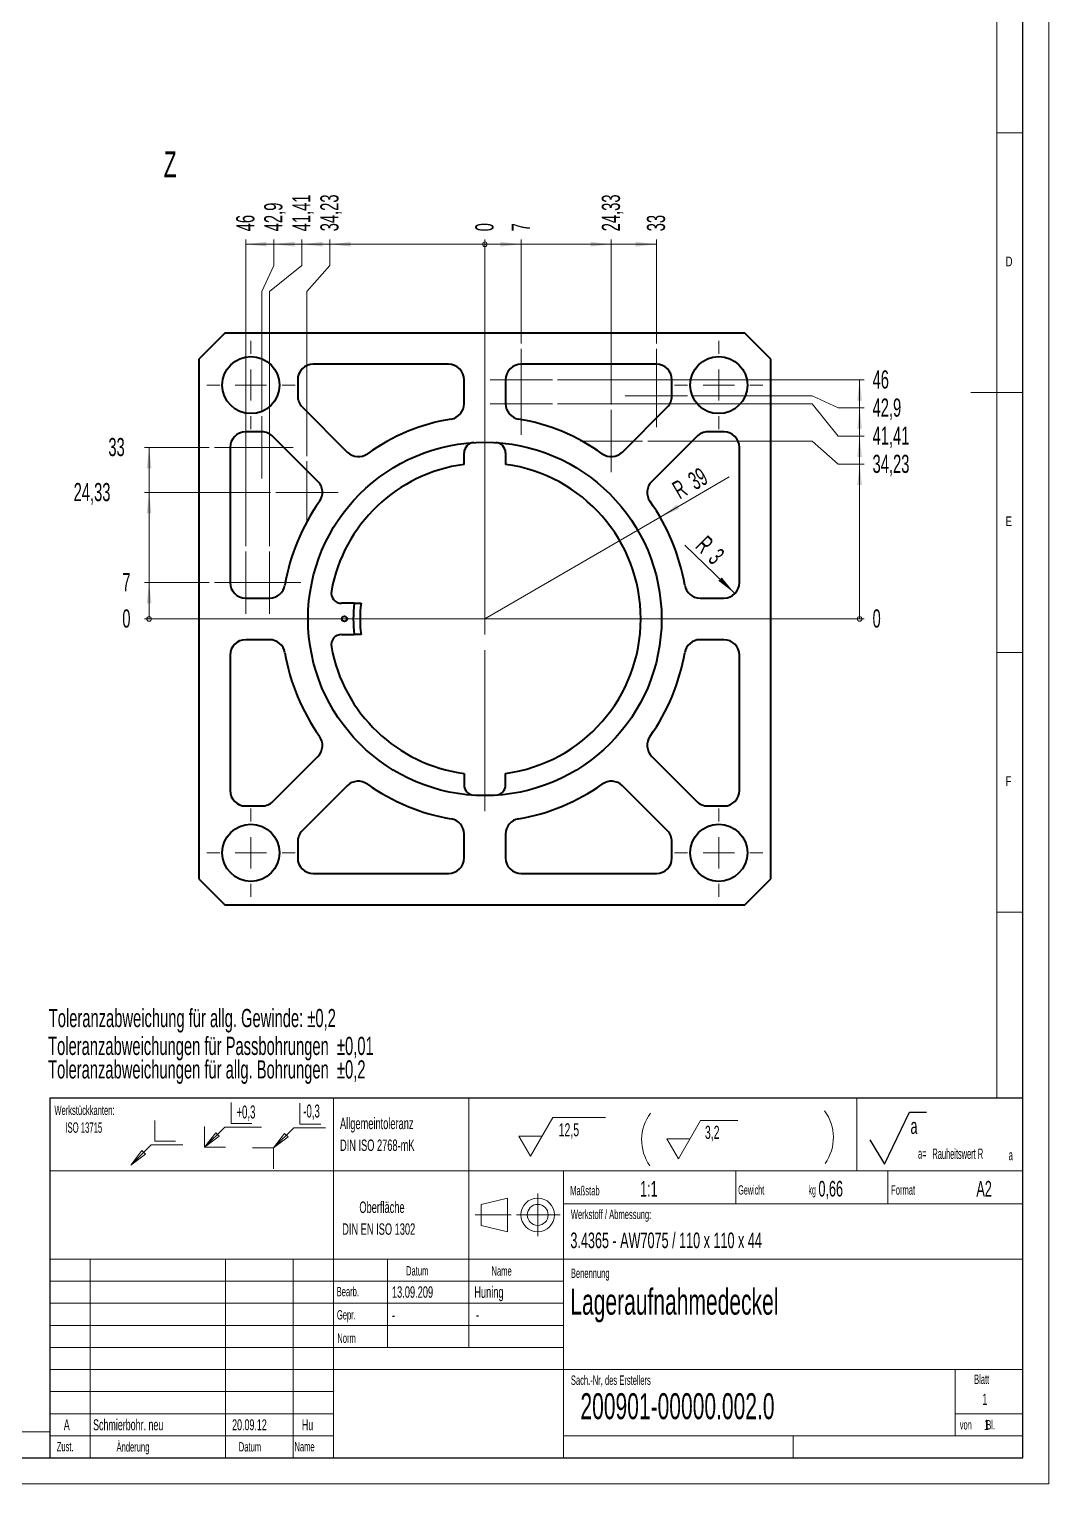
# Model space of a CAD drawing. Header units: millimetres. Extents: x 0 to 594, y 0 to 420.
# Drawn here: x 397.8 to 594, y 0 to 279.9 of the extents above; entities that cross this region are included whole.
import ezdxf

# ---------------------------------------------------------------- set-up
doc = ezdxf.new("R2010")
doc.units = ezdxf.units.MM
doc.linetypes.add('CENTERX2', pattern=[20.32, 12.7, -2.54, 2.54, -2.54])
doc.layers.add('SLD-0', color=7, linetype='Continuous')
doc.styles.add('SLDTEXTSTYLE0', font='TXT', dxfattribs={"width": 0.554584})
doc.styles.add('SLDTEXTSTYLE1', font='TXT', dxfattribs={"width": 0.605})
doc.styles.add('SLDTEXTSTYLE2', font='TXT', dxfattribs={"width": 0.491563})
doc.styles.add('SLDTEXTSTYLE3', font='TXT', dxfattribs={"width": 0.75})
doc.styles.add('SLDTEXTSTYLE4', font='TXT', dxfattribs={"width": 0.530484})
doc.styles.add('SLDTEXTSTYLE5', font='TXT', dxfattribs={"width": 0.548462})
doc.dimstyles.new('SLDDIMSTYLE12', dxfattribs={"dimtxt": 3.5, "dimasz": 0.3, "dimexe": 0, "dimexo": 0.0625, "dimgap": 0.875, "dimtad": 0, "dimtih": 1, "dimtoh": 1, "dimdec": 0, "dimrnd": 1e-09, "dimzin": 12, "dimdsep": 46, "dimtxsty": 'SLDTEXTSTYLE1', "dimblk1": 'ORIGIN', "dimblk2": 'ORIGIN', "dimsah": 1, "dimcen": 0.09, "dimadec": 0, "dimazin": 3, "dimtfac": 1, "dimtdec": 1, "dimtofl": 0, "dimtmove": 0, "dimatfit": 3, "dimldrblk": 'ORIGIN', "dimfxl": 1, "dimfrac": 2, "dimtolj": 1, "dimtzin": 12, "dimarcsym": 0})
doc.dimstyles.new('SLDDIMSTYLE13', dxfattribs={"dimtxt": 3.5, "dimasz": 4, "dimexe": 0, "dimexo": 0.0625, "dimgap": 0.875, "dimtad": 0, "dimtih": 1, "dimtoh": 1, "dimrnd": 1e-09, "dimzin": 12, "dimdsep": 46, "dimtxsty": 'SLDTEXTSTYLE1', "dimsah": 1, "dimcen": 0.09, "dimadec": 0, "dimazin": 3, "dimtfac": 1, "dimtdec": 1, "dimtofl": 0, "dimtmove": 0, "dimatfit": 3, "dimfxl": 1, "dimfrac": 2, "dimtolj": 1, "dimtzin": 12, "dimarcsym": 0})
doc.dimstyles.new('SLDDIMSTYLE14', dxfattribs={"dimtxt": 3.5, "dimasz": 4, "dimexe": 0, "dimexo": 0.0625, "dimgap": 0.875, "dimtad": 1, "dimrnd": 1e-09, "dimzin": 12, "dimdsep": 46, "dimtxsty": 'SLDTEXTSTYLE1', "dimsah": 1, "dimcen": 0, "dimadec": 0, "dimazin": 3, "dimtfac": 1, "dimtdec": 1, "dimtofl": 0, "dimtmove": 0, "dimatfit": 3, "dimfxl": 1, "dimfrac": 2, "dimtolj": 1, "dimtzin": 12, "dimarcsym": 0})
doc.dimstyles.new('SLDDIMSTYLE15', dxfattribs={"dimtxt": 3.5, "dimasz": 4, "dimexe": 0, "dimexo": 0.0625, "dimgap": 0.875, "dimtad": 1, "dimrnd": 1e-09, "dimzin": 12, "dimdsep": 46, "dimtxsty": 'SLDTEXTSTYLE1', "dimsah": 1, "dimcen": 0, "dimadec": 0, "dimazin": 3, "dimtfac": 1, "dimtdec": 1, "dimtofl": 0, "dimtmove": 1, "dimatfit": 3, "dimfxl": 1, "dimfrac": 2, "dimtolj": 1, "dimtzin": 12, "dimarcsym": 0})

# ---------------------------------------------------------------- blocks, each defined once
blk = doc.blocks.new('Block27')
at = {"color": 9, "linetype": 'Continuous', "lineweight": 0}
for p, q in [((9.1, 8.6), (9.1, 12.6)), ((9.1, 8.6), (13.1, 8.6)), ((4, 4), (7.9, 7.9)), ((4, 4), (6.15, 6.8)), ((4, 4), (6.8, 6.15)), ((6.15, 6.8), (6.8, 6.15)), ((7.9, 7.9), (14.01, 7.9)), ((0, 4), (4, 4)), ((4, 0), (4, 4))]:
    blk.add_line(p, q, dxfattribs=at)
at = {"color": 7, "linetype": 'Continuous', "lineweight": 0, "insert": (9.73, 12.36), "char_height": 2.5, "attachment_point": 1, "style": 'SLDTEXTSTYLE0'}
blk.add_mtext('-0,3', dxfattribs=at)
blk = doc.blocks.new('Block25')
at = {"color": 9, "linetype": 'Continuous', "lineweight": 0}
for p, q in [((5.1, 4.6), (5.1, 8.6)), ((0, 0), (0, 4)), ((0, 0), (3.9, 3.9)), ((0, 0), (2.15, 2.8)), ((2.15, 2.8), (2.8, 2.15)), ((3.9, 3.9), (10.96, 3.9)), ((5.1, 4.6), (9.1, 4.6)), ((0, 0), (2.8, 2.15)), ((0, 0), (4, 0))]:
    blk.add_line(p, q, dxfattribs=at)
at = {"color": 7, "linetype": 'Continuous', "lineweight": 0, "insert": (6.11, 8.05), "char_height": 2.5, "attachment_point": 1, "style": 'SLDTEXTSTYLE0'}
blk.add_mtext('+0,3', dxfattribs=at)
blk = doc.blocks.new('Block29')
at = {"layer": 'SLD-0', "color": 7, "linetype": 'Continuous', "lineweight": 0}
for p, q in [((6.51, 7.42), (2.23, 0)), ((6.51, 7.42), (13.68, 7.42)), ((2.23, 0), (0, 3.86)), ((0, 3.86), (4.46, 3.86))]:
    blk.add_line(p, q, dxfattribs=at)
at = {"layer": 'SLD-0', "insert": (7.34, 6.36), "char_height": 2.5, "attachment_point": 1, "style": 'SLDTEXTSTYLE1'}
blk.add_mtext('3,2', dxfattribs=at)
blk = doc.blocks.new('Block28')
at = {"layer": 'SLD-0'}
for p, q in [((2.77, 0), (7.58, 10.04)), ((7.58, 10.04), (10.86, 10.04)), ((0, 4.71), (2.77, 0))]:
    blk.add_line(p, q, dxfattribs=at)
at = {"layer": 'SLD-0', "attachment_point": 1}
for s, insert, char_height, style in [('a', (7.79, 8.85), 3, 'SLDTEXTSTYLE1'), ('Rauheitswert R', (12.01, 3.03), 2, 'SLDTEXTSTYLE2'), ('a=', (9.24, 3.08), 2, 'SLDTEXTSTYLE2'), ('a', (26.68, 2.78), 2, 'SLDTEXTSTYLE2')]:
    blk.add_mtext(s, dxfattribs=dict(at, insert=insert, char_height=char_height, style=style))
blk = doc.blocks.new('Block31')
at = {"color": 7, "linetype": 'Continuous', "lineweight": 0}
blk.add_arc((8.57, 4.98), 8.57, 143.2192, 215.5305, dxfattribs=at)
blk = doc.blocks.new('Block30')
at = {"color": 7, "linetype": 'Continuous', "lineweight": 0}
for p, q in [((2.23, 0), (6.51, 7.42)), ((6.51, 7.42), (16.66, 7.42)), ((0, 3.86), (4.46, 3.86)), ((0, 3.86), (2.23, 0))]:
    blk.add_line(p, q, dxfattribs=at)
at = {"color": 7, "linetype": 'Continuous', "lineweight": 0, "insert": (7.63, 6.32), "char_height": 2.5, "attachment_point": 1, "style": 'SLDTEXTSTYLE1'}
blk.add_mtext('12,5', dxfattribs=at)
blk = doc.blocks.new('Block32')
at = {"color": 7, "linetype": 'Continuous', "lineweight": 0}
blk.add_arc((-6.86, 4.98), 8.57, 324.4695, 36.7808, dxfattribs=at)
blk = doc.blocks.new('Block26')
at = {"color": 9, "linetype": 'Continuous', "lineweight": 0}
for p, q in [((4.596194, 4.596194), (4.596194, 8.596194)), ((0, 0), (3.896194, 3.896194)), ((0, 0), (2.149051, 2.800697)), ((2.149051, 2.800697), (2.800697, 2.14905)), ((3.896194, 3.896194), (10.010473, 3.896194)), ((4.596194, 4.596194), (8.596194, 4.596194)), ((0, 0), (2.800697, 2.14905))]:
    blk.add_line(p, q, dxfattribs=at)
blk = doc.blocks.new('SW_NOTE_0')
at = {"color": 0, "linetype": 'Continuous', "lineweight": 0, "char_height": 2.2, "attachment_point": 1, "style": 'SLDTEXTSTYLE1'}
for s, insert in [('Allgemeintoleranz', (0, 2.84)), ('DIN ISO 2768-mK', (0, -1.36))]:
    blk.add_mtext(s, dxfattribs=dict(at, insert=insert))
blk = doc.blocks.new('SW_NOTE_1')
at = {"color": 0, "linetype": 'Continuous', "lineweight": 0, "char_height": 2.2, "attachment_point": 1, "style": 'SLDTEXTSTYLE1'}
for s, insert in [('Oberfläche', (3.3, 2.84)), ('DIN EN ISO 1302', (0, -1.36))]:
    blk.add_mtext(s, dxfattribs=dict(at, insert=insert))
blk = doc.blocks.new('SW_NOTE_2')
at = {"color": 0, "linetype": 'Continuous', "lineweight": 0, "char_height": 3.5, "attachment_point": 1, "style": 'SLDTEXTSTYLE1'}
for s, insert in [('Toleranzabweichungen für Passbohrungen  ±0,01', (0, 4.51)), ('Toleranzabweichungen für allg. Bohrungen  ±0,2', (0, -0.01))]:
    blk.add_mtext(s, dxfattribs=dict(at, insert=insert))
blk = doc.blocks.new('_ORIGIN')
at = {"color": 0, "linetype": 'ByBlock', "lineweight": -2}
blk.add_line((0, 0), (-1, 0), dxfattribs=at)
blk.add_circle((0, 0), 0.5, dxfattribs=at)
blk = doc.blocks.new('*D53')
at = {"color": 7, "linetype": 'Continuous', "lineweight": 15}
blk.add_line((485.49, 167.45), (485.49, 239.45), dxfattribs=at)
at = {"color": 7, "linetype": 'Continuous', "lineweight": 15, "xscale": 0.9, "yscale": 0.9}
blk.add_blockref('_ORIGIN', (485.49, 238.55, 0.1), dxfattribs=at)
at = {"color": 7, "linetype": 'Continuous', "lineweight": 15, "insert": (483.66, 241.04), "char_height": 3.5, "attachment_point": 1, "rotation": 90, "style": 'SLDTEXTSTYLE1'}
blk.add_mtext('0', dxfattribs=at)
blk = doc.blocks.new('*D54')
at = {"color": 7, "linetype": 'Continuous', "lineweight": 15}
for p, q in [((455.67, 234.45), (455.67, 239.45)), ((485.49, 238.55), (455.67, 238.55)), ((455.67, 234.45), (451.26, 229.45)), ((451.26, 229.45), (451.26, 197.78))]:
    blk.add_line(p, q, dxfattribs=at)
blk.add_solid([(455.67, 238.55), (459.67, 238.1), (459.67, 239)], dxfattribs=at)
at = {"color": 7, "linetype": 'Continuous', "lineweight": 15, "insert": (453.84, 241.04), "char_height": 3.5, "attachment_point": 1, "rotation": 90, "style": 'SLDTEXTSTYLE1'}
blk.add_mtext('34,23', dxfattribs=at)
blk = doc.blocks.new('*D55')
at = {"color": 7, "linetype": 'Continuous', "lineweight": 15}
for p, q in [((450.28, 234.45), (450.28, 239.45)), ((455.67, 238.55), (450.28, 238.55)), ((450.28, 234.45), (444.08, 229.45)), ((444.08, 229.45), (444.08, 180.45))]:
    blk.add_line(p, q, dxfattribs=at)
blk.add_solid([(450.28, 238.55), (454.28, 238.1), (454.28, 239)], dxfattribs=at)
at = {"color": 7, "linetype": 'Continuous', "lineweight": 15, "insert": (448.45, 241.04), "char_height": 3.5, "attachment_point": 1, "rotation": 90, "style": 'SLDTEXTSTYLE1'}
blk.add_mtext('41,41', dxfattribs=at)
blk = doc.blocks.new('*D56')
at = {"color": 7, "linetype": 'Continuous', "lineweight": 15}
for p, q in [((444.88, 234.45), (444.88, 239.45)), ((450.28, 238.55), (444.88, 238.55)), ((444.88, 234.45), (442.59, 229.45)), ((442.59, 229.45), (442.59, 206.45))]:
    blk.add_line(p, q, dxfattribs=at)
blk.add_solid([(444.88, 238.55), (448.88, 238.1), (448.88, 239)], dxfattribs=at)
at = {"color": 7, "linetype": 'Continuous', "lineweight": 15, "insert": (443.05, 241.04), "char_height": 3.5, "attachment_point": 1, "rotation": 90, "style": 'SLDTEXTSTYLE1'}
blk.add_mtext('42,9', dxfattribs=at)
blk = doc.blocks.new('*D57')
at = {"color": 7, "linetype": 'Continuous', "lineweight": 15}
for p, q in [((439.49, 180.45), (439.49, 239.45)), ((444.88, 238.55), (439.49, 238.55))]:
    blk.add_line(p, q, dxfattribs=at)
blk.add_solid([(439.49, 238.55), (443.49, 238.1), (443.49, 239)], dxfattribs=at)
at = {"color": 7, "linetype": 'Continuous', "lineweight": 15, "insert": (437.66, 241.04), "char_height": 3.5, "attachment_point": 1, "rotation": 90, "style": 'SLDTEXTSTYLE1'}
blk.add_mtext('46', dxfattribs=at)
blk = doc.blocks.new('*D58')
at = {"color": 7, "linetype": 'Continuous', "lineweight": 15}
for p, q in [((485.49, 238.55), (492.49, 238.55)), ((492.49, 219.45), (492.49, 239.45))]:
    blk.add_line(p, q, dxfattribs=at)
blk.add_solid([(492.49, 238.55), (488.49, 239), (488.49, 238.1)], dxfattribs=at)
at = {"color": 7, "linetype": 'Continuous', "lineweight": 15, "insert": (490.66, 241.04), "char_height": 3.5, "attachment_point": 1, "rotation": 90, "style": 'SLDTEXTSTYLE1'}
blk.add_mtext('7', dxfattribs=at)
blk = doc.blocks.new('*D59')
at = {"color": 7, "linetype": 'Continuous', "lineweight": 15}
for p, q in [((492.49, 238.55), (509.82, 238.55)), ((509.82, 207.68), (509.82, 239.45))]:
    blk.add_line(p, q, dxfattribs=at)
blk.add_solid([(509.82, 238.55), (505.82, 239), (505.82, 238.1)], dxfattribs=at)
at = {"color": 7, "linetype": 'Continuous', "lineweight": 15, "insert": (507.99, 241.04), "char_height": 3.5, "attachment_point": 1, "rotation": 90, "style": 'SLDTEXTSTYLE1'}
blk.add_mtext('24,33', dxfattribs=at)
blk = doc.blocks.new('*D60')
at = {"color": 7, "linetype": 'Continuous', "lineweight": 15}
for p, q in [((509.82, 238.55), (518.49, 238.55)), ((518.49, 219.45), (518.49, 239.45))]:
    blk.add_line(p, q, dxfattribs=at)
blk.add_solid([(518.49, 238.55), (514.49, 239), (514.49, 238.1)], dxfattribs=at)
at = {"color": 7, "linetype": 'Continuous', "lineweight": 15, "insert": (516.66, 241.04), "char_height": 3.5, "attachment_point": 1, "rotation": 90, "style": 'SLDTEXTSTYLE1'}
blk.add_mtext('33', dxfattribs=at)
blk = doc.blocks.new('*D61')
at = {"color": 7, "linetype": 'Continuous', "lineweight": 15}
blk.add_line((484.49, 166.45), (420.01, 166.45), dxfattribs=at)
at = {"color": 7, "linetype": 'Continuous', "lineweight": 15, "xscale": 0.9, "yscale": 0.9}
blk.add_blockref('_ORIGIN', (420.91, 166.45, 0.1), dxfattribs=at)
at = {"color": 7, "linetype": 'Continuous', "lineweight": 15, "insert": (415.75, 168.28), "char_height": 3.5, "attachment_point": 1, "style": 'SLDTEXTSTYLE1'}
blk.add_mtext('0', dxfattribs=at)
blk = doc.blocks.new('*D62')
at = {"color": 7, "linetype": 'Continuous', "lineweight": 15}
for p, q in [((432.49, 173.45), (420.01, 173.45)), ((420.91, 166.45), (420.91, 173.45))]:
    blk.add_line(p, q, dxfattribs=at)
blk.add_solid([(420.91, 173.45), (420.46, 169.45), (421.36, 169.45)], dxfattribs=at)
at = {"color": 7, "linetype": 'Continuous', "lineweight": 15, "insert": (415.75, 175.28), "char_height": 3.5, "attachment_point": 1, "style": 'SLDTEXTSTYLE1'}
blk.add_mtext('7', dxfattribs=at)
blk = doc.blocks.new('*D63')
at = {"color": 7, "linetype": 'Continuous', "lineweight": 15}
for p, q in [((444.26, 190.78), (420.01, 190.78)), ((420.91, 173.45), (420.91, 190.78))]:
    blk.add_line(p, q, dxfattribs=at)
blk.add_solid([(420.91, 190.78), (420.46, 186.78), (421.36, 186.78)], dxfattribs=at)
at = {"color": 7, "linetype": 'Continuous', "lineweight": 15, "insert": (406.39, 192.61), "char_height": 3.5, "attachment_point": 1, "style": 'SLDTEXTSTYLE1'}
blk.add_mtext('24,33', dxfattribs=at)
blk = doc.blocks.new('*D64')
at = {"color": 7, "linetype": 'Continuous', "lineweight": 15}
for p, q in [((432.49, 199.45), (420.01, 199.45)), ((420.91, 190.78), (420.91, 199.45))]:
    blk.add_line(p, q, dxfattribs=at)
blk.add_solid([(420.91, 199.45), (420.46, 195.45), (421.36, 195.45)], dxfattribs=at)
at = {"color": 7, "linetype": 'Continuous', "lineweight": 15, "insert": (413.07, 201.28), "char_height": 3.5, "attachment_point": 1, "style": 'SLDTEXTSTYLE1'}
blk.add_mtext('33', dxfattribs=at)
blk = doc.blocks.new('*D65')
at = {"color": 7, "linetype": 'Continuous', "lineweight": 15}
blk.add_line((486.49, 166.45), (558.49, 166.45), dxfattribs=at)
at = {"color": 7, "linetype": 'Continuous', "lineweight": 15, "xscale": 0.9, "yscale": 0.9}
blk.add_blockref('_ORIGIN', (557.59, 166.45, 0.1), dxfattribs=at)
at = {"color": 7, "linetype": 'Continuous', "lineweight": 15, "insert": (560.08, 168.28), "char_height": 3.5, "attachment_point": 1, "style": 'SLDTEXTSTYLE1'}
blk.add_mtext('0', dxfattribs=at)
blk = doc.blocks.new('*D66')
at = {"color": 7, "linetype": 'Continuous', "lineweight": 15}
for p, q in [((548.49, 200.68), (516.82, 200.68)), ((553.49, 196.21), (548.49, 200.68)), ((553.49, 196.21), (558.49, 196.21)), ((557.59, 166.45), (557.59, 196.21))]:
    blk.add_line(p, q, dxfattribs=at)
blk.add_solid([(557.59, 196.21), (557.14, 192.21), (558.04, 192.21)], dxfattribs=at)
at = {"color": 7, "linetype": 'Continuous', "lineweight": 15, "insert": (560.08, 198.04), "char_height": 3.5, "attachment_point": 1, "style": 'SLDTEXTSTYLE1'}
blk.add_mtext('34,23', dxfattribs=at)
blk = doc.blocks.new('*D67')
at = {"color": 7, "linetype": 'Continuous', "lineweight": 15}
for p, q in [((548.49, 207.86), (499.49, 207.86)), ((553.49, 201.63), (548.49, 207.86)), ((553.49, 201.63), (558.49, 201.63)), ((557.59, 196.21), (557.59, 201.63))]:
    blk.add_line(p, q, dxfattribs=at)
blk.add_solid([(557.59, 201.63), (557.14, 197.63), (558.04, 197.63)], dxfattribs=at)
at = {"color": 7, "linetype": 'Continuous', "lineweight": 15, "insert": (560.08, 203.46), "char_height": 3.5, "attachment_point": 1, "style": 'SLDTEXTSTYLE1'}
blk.add_mtext('41,41', dxfattribs=at)
blk = doc.blocks.new('*D68')
at = {"color": 7, "linetype": 'Continuous', "lineweight": 15}
for p, q in [((548.49, 209.35), (525.49, 209.35)), ((553.49, 207.04), (548.49, 209.35)), ((553.49, 207.04), (558.49, 207.04)), ((557.59, 201.63), (557.59, 207.04))]:
    blk.add_line(p, q, dxfattribs=at)
blk.add_solid([(557.59, 207.04), (557.14, 203.04), (558.04, 203.04)], dxfattribs=at)
at = {"color": 7, "linetype": 'Continuous', "lineweight": 15, "insert": (560.08, 208.87), "char_height": 3.5, "attachment_point": 1, "style": 'SLDTEXTSTYLE1'}
blk.add_mtext('42,9', dxfattribs=at)
blk = doc.blocks.new('*D69')
at = {"color": 7, "linetype": 'Continuous', "lineweight": 15}
for p, q in [((499.49, 212.45), (558.49, 212.45)), ((557.59, 207.04), (557.59, 212.45))]:
    blk.add_line(p, q, dxfattribs=at)
blk.add_solid([(557.59, 212.45), (557.14, 208.45), (558.04, 208.45)], dxfattribs=at)
at = {"color": 7, "linetype": 'Continuous', "lineweight": 15, "insert": (560.08, 214.28), "char_height": 3.5, "attachment_point": 1, "style": 'SLDTEXTSTYLE1'}
blk.add_mtext('46', dxfattribs=at)
blk = doc.blocks.new('*D70')
at = {"color": 7, "linetype": 'Continuous', "lineweight": 15}
for q in [(532.47, 193.76), (485.49, 166.45)]:
    blk.add_line((519.21, 186.05), q, dxfattribs=at)
blk.add_solid([(519.21, 186.05), (522.89, 187.67), (522.44, 188.45)], dxfattribs=at)
at = {"color": 7, "linetype": 'Continuous', "lineweight": 15, "char_height": 3.5, "attachment_point": 1, "rotation": 30.1666, "style": 'SLDTEXTSTYLE1'}
for s, insert in [('R', (521.22, 192.43)), ('39', (524.22, 194.17))]:
    blk.add_mtext(s, dxfattribs=dict(at, insert=insert))
blk = doc.blocks.new('*D71')
at = {"color": 7, "linetype": 'Continuous', "lineweight": 15}
blk.add_line((533.61, 171.33), (523.97, 180.66), dxfattribs=at)
blk.add_solid([(533.61, 171.33), (531.05, 174.44), (530.42, 173.79)], dxfattribs=at)
at = {"color": 7, "linetype": 'Continuous', "lineweight": 15, "char_height": 3.5, "attachment_point": 1, "rotation": 315, "style": 'SLDTEXTSTYLE1'}
for s, insert in [('R', (528.29, 182.73)), ('3', (530.74, 180.27))]:
    blk.add_mtext(s, dxfattribs=dict(at, insert=insert))
blk = doc.blocks.new('SW_CENTERMARKSYMBOL_10')
at = {"color": 0, "linetype": 'Continuous', "lineweight": 0}
for p, q in [((0, 6), (0, 37)), ((0, 0), (0, 3)), ((-6, 0), (-37, 0)), ((0, 0), (-3, 0)), ((0, 0), (0, -3)), ((0, 0), (3, 0)), ((6, 0), (37, 0)), ((0, -6), (0, -37))]:
    blk.add_line(p, q, dxfattribs=at)
blk = doc.blocks.new('SW_CENTERMARKSYMBOL_11')
at = {"color": 0, "linetype": 'Continuous', "lineweight": 0}
for p, q in [((0, 6), (0, 8.5)), ((0, 0), (0, 3)), ((-6, 0), (-8.5, 0)), ((0, 0), (-3, 0)), ((0, 0), (0, -3)), ((0, 0), (3, 0)), ((6, 0), (8.5, 0)), ((0, -6), (0, -8.5))]:
    blk.add_line(p, q, dxfattribs=at)
blk = doc.blocks.new('SW_CENTERMARKSYMBOL_12')
at = {"color": 0, "linetype": 'Continuous', "lineweight": 0}
for p, q in [((0, 6), (0, 8.5)), ((0, 0), (0, 3)), ((-6, 0), (-8.5, 0)), ((0, 0), (-3, 0)), ((0, 0), (0, -3)), ((0, 0), (3, 0)), ((6, 0), (8.5, 0)), ((0, -6), (0, -8.5))]:
    blk.add_line(p, q, dxfattribs=at)
blk = doc.blocks.new('SW_CENTERMARKSYMBOL_13')
at = {"color": 0, "linetype": 'Continuous', "lineweight": 0}
for p, q in [((0, 6), (0, 8.5)), ((0, 0), (0, 3)), ((-6, 0), (-8.5, 0)), ((0, 0), (-3, 0)), ((0, 0), (0, -3)), ((0, 0), (3, 0)), ((6, 0), (8.5, 0)), ((0, -6), (0, -8.5))]:
    blk.add_line(p, q, dxfattribs=at)
blk = doc.blocks.new('SW_CENTERMARKSYMBOL_14')
at = {"color": 0, "linetype": 'Continuous', "lineweight": 0}
for p, q in [((0, 6), (0, 8.5)), ((0, 0), (0, 3)), ((-6, 0), (-8.5, 0)), ((0, 0), (-3, 0)), ((0, 0), (0, -3)), ((0, 0), (3, 0)), ((6, 0), (8.5, 0)), ((0, -6), (0, -8.5))]:
    blk.add_line(p, q, dxfattribs=at)
blk = doc.blocks.new('SW_CENTERMARKSYMBOL_15')
at = {"color": 0, "linetype": 'Continuous', "lineweight": 0}
for p, q in [((0, 3), (0, 6)), ((0, 0), (0, 3)), ((-3, 0), (-6, 0)), ((0, 0), (-3, 0)), ((0, 0), (0, -3)), ((0, 0), (3, 0)), ((3, 0), (6, 0)), ((0, -3), (0, -6))]:
    blk.add_line(p, q, dxfattribs=at)
blk = doc.blocks.new('SW_CENTERMARKSYMBOL_16')
at = {"color": 0, "linetype": 'Continuous', "lineweight": 0}
for p, q in [((0, 3), (0, 6)), ((0, 0), (0, 3)), ((-3, 0), (-6, 0)), ((0, 0), (-3, 0)), ((0, 0), (0, -3)), ((0, 0), (3, 0)), ((3, 0), (6, 0)), ((0, -3), (0, -6))]:
    blk.add_line(p, q, dxfattribs=at)
blk = doc.blocks.new('SW_CENTERMARKSYMBOL_17')
at = {"color": 0, "linetype": 'Continuous', "lineweight": 0}
for p, q in [((0, 3), (0, 6)), ((0, 0), (0, 3)), ((-3, 0), (-6, 0)), ((0, 0), (-3, 0)), ((0, 0), (0, -3)), ((0, 0), (3, 0)), ((3, 0), (6, 0)), ((0, -3), (0, -6))]:
    blk.add_line(p, q, dxfattribs=at)
blk = doc.blocks.new('SW_CENTERMARKSYMBOL_18')
at = {"color": 0, "linetype": 'Continuous', "lineweight": 0}
for p, q in [((0, 3), (0, 6)), ((0, 0), (0, 3)), ((-3, 0), (-6, 0)), ((0, 0), (-3, 0)), ((0, 0), (0, -3)), ((0, 0), (3, 0)), ((3, 0), (6, 0)), ((0, -3), (0, -6))]:
    blk.add_line(p, q, dxfattribs=at)
blk = doc.blocks.new('SW_CENTERMARKSYMBOL_19')
at = {"color": 0, "linetype": 'Continuous', "lineweight": 0}
for p, q in [((0, 3), (0, 6)), ((0, 0), (0, 3)), ((-3, 0), (-6, 0)), ((0, 0), (-3, 0)), ((0, 0), (0, -3)), ((0, 0), (3, 0)), ((3, 0), (6, 0)), ((0, -3), (0, -6))]:
    blk.add_line(p, q, dxfattribs=at)
blk = doc.blocks.new('SW_CENTERMARKSYMBOL_20')
at = {"color": 0, "linetype": 'Continuous', "lineweight": 0}
for p, q in [((0, 3), (0, 6)), ((0, 0), (0, 3)), ((-3, 0), (-6, 0)), ((0, 0), (-3, 0)), ((0, 0), (0, -3)), ((0, 0), (3, 0)), ((3, 0), (6, 0)), ((0, -3), (0, -6))]:
    blk.add_line(p, q, dxfattribs=at)
blk = doc.blocks.new('SW_CENTERMARKSYMBOL_21')
at = {"color": 0, "linetype": 'Continuous', "lineweight": 0}
for p, q in [((0, 3), (0, 6)), ((0, 0), (0, 3)), ((-3, 0), (-6, 0)), ((0, 0), (-3, 0)), ((0, 0), (0, -3)), ((0, 0), (3, 0)), ((3, 0), (6, 0)), ((0, -3), (0, -6))]:
    blk.add_line(p, q, dxfattribs=at)
blk = doc.blocks.new('SW_CENTERMARKSYMBOL_22')
at = {"color": 0, "linetype": 'Continuous', "lineweight": 0}
for p, q in [((0, 3), (0, 6)), ((0, 0), (0, 3)), ((-3, 0), (-6, 0)), ((0, 0), (-3, 0)), ((0, 0), (0, -3)), ((0, 0), (3, 0)), ((3, 0), (6, 0)), ((0, -3), (0, -6))]:
    blk.add_line(p, q, dxfattribs=at)
blk = doc.blocks.new('SW_CENTERMARKSYMBOL_23')
at = {"color": 0, "linetype": 'Continuous', "lineweight": 0}
for p, q in [((0, 3), (0, 6)), ((0, 0), (0, 3)), ((-3, 0), (-6, 0)), ((0, 0), (-3, 0)), ((0, 0), (0, -3)), ((0, 0), (3, 0)), ((3, 0), (6, 0)), ((0, -3), (0, -6))]:
    blk.add_line(p, q, dxfattribs=at)
blk = doc.blocks.new('SW_CENTERMARKSYMBOL_24')
at = {"color": 0, "linetype": 'Continuous', "lineweight": 0}
for p, q in [((0, 3), (0, 6)), ((0, 0), (0, 3)), ((-3, 0), (-6, 0)), ((0, 0), (-3, 0)), ((0, 0), (0, -3)), ((0, 0), (3, 0)), ((3, 0), (6, 0)), ((0, -3), (0, -6))]:
    blk.add_line(p, q, dxfattribs=at)

msp = doc.modelspace()

# ---------------------------------------------------------------- linework, layer by layer
at = {"color": 7, "linetype": 'Continuous', "lineweight": 0}
for p, q in [((594, 77.25), (594, 420)), ((584, 74.25), (584, 410)), ((584, 260), (589, 260)), ((589, 210), (579, 210)), ((584, 160), (589, 160)), ((589, 110), (584, 110)), ((594, 0), (594, 77.25)), ((482.4, 57.25), (482.4, 74.25)), ((557.07055, 74.25), (557.07055, 60.25)), ((533.80694, 60.25), (533.80694, 53.875)), ((563, 60.25), (563, 53.875)), ((482.4, 57.25), (482.4, 26.25)), ((589, 53.875), (500.6, 53.875)), ((409.6, 43.25), (409.6, 5)), ((435.6, 5), (435.6, 43.25)), ((448.6, 43.25), (448.6, 5)), ((466.8, 26.25), (466.8, 43.25)), ((500.6, 39), (401.8, 39)), ((500.6, 34.75), (401.8, 34.75)), ((500.6, 30.5), (401.8, 30.5)), ((500.6, 26.25), (401.8, 26.25)), ((456.4, 22), (401.8, 22)), ((576, 9.25), (576, 22)), ((456.4, 17.75), (401.8, 17.75)), ((456.4, 13.5), (401.8, 13.5)), ((589, 13.5), (576, 13.5)), ((10, 10), (401.8, 10)), ((500.6, 9.25), (589, 9.25)), ((544.8, 5), (544.8, 9.25)), ((0, 0), (401.8, 0)), ((401.8, 0), (594, 0))]:
    msp.add_line(p, q, dxfattribs=at)
at = {"color": 7, "linetype": 'Continuous', "lineweight": 30}
for p, q in [((589, 74.25), (589, 415)), ((589, 74.25), (401.8, 74.25)), ((401.8, 74.25), (401.8, 5)), ((589, 5), (589, 74.25)), ((5, 5), (401.8, 5)), ((401.8, 5), (589, 5))]:
    msp.add_line(p, q, dxfattribs=at)
at = {"color": 7, "linetype": 'Continuous', "lineweight": 40}
for p, q in [((435.48988, 221.45106), (430.48988, 216.45106)), ((535.48988, 221.45106), (435.48988, 221.45106)), ((540.48988, 216.45106), (535.48988, 221.45106)), ((430.48988, 216.45106), (430.48988, 116.45105)), ((540.48988, 116.45105), (540.48988, 216.45106)), ((478.48988, 215.45105), (452.48988, 215.45105)), ((518.48988, 215.45105), (492.48988, 215.45105)), ((449.48988, 212.45106), (449.48988, 209.35055)), ((481.48988, 207.86361), (481.48988, 212.45106)), ((489.48988, 212.45106), (489.48988, 207.86361)), ((521.48988, 209.35055), (521.48988, 212.45106)), ((450.36856, 207.22923), (459.0352, 198.56258)), ((511.94455, 198.56258), (520.6112, 207.22923)), ((442.59038, 202.45105), (439.48988, 202.45105)), ((453.37835, 192.90573), (444.7117, 201.57238)), ((526.26805, 201.57238), (517.60141, 192.90573)), ((531.48988, 202.45105), (528.38937, 202.45105)), ((436.48988, 199.45106), (436.48988, 173.45106)), ((534.48988, 173.45106), (534.48988, 199.45106)), ((481.48988, 196.18319), (481.48988, 198.38849)), ((489.48988, 198.38849), (489.48988, 196.18319)), ((439.48988, 170.45106), (444.07732, 170.45106)), ((460.36837, 169.45106), (457.93992, 169.45106)), ((460.36837, 169.45106), (461.67812, 169.45106)), ((526.90244, 170.45106), (531.48988, 170.45106)), ((444.07732, 162.45106), (439.48988, 162.45106)), ((457.93992, 163.45106), (460.36837, 163.45106)), ((461.67812, 163.45106), (460.36837, 163.45106)), ((531.48988, 162.45106), (526.90244, 162.45106)), ((436.48988, 159.45106), (436.48988, 133.45106)), ((534.48988, 133.45106), (534.48988, 159.45106)), ((444.7117, 131.32973), (453.37835, 139.99638)), ((517.60141, 139.99638), (526.26805, 131.32973)), ((481.48988, 136.71892), (481.48988, 134.51362)), ((489.48988, 134.51362), (489.48988, 136.71892)), ((459.0352, 134.33953), (450.36856, 125.67288)), ((520.6112, 125.67288), (511.94455, 134.33953)), ((439.48988, 130.45106), (442.59038, 130.45106)), ((528.38937, 130.45106), (531.48988, 130.45106)), ((449.48988, 123.55156), (449.48988, 120.45106)), ((481.48988, 120.45106), (481.48988, 125.0385)), ((489.48988, 125.0385), (489.48988, 120.45106)), ((521.48988, 120.45106), (521.48988, 123.55156)), ((430.48988, 116.45105), (435.48988, 111.45106)), ((452.48988, 117.45106), (478.48988, 117.45106)), ((492.48988, 117.45106), (518.48988, 117.45106)), ((535.48988, 111.45106), (540.48988, 116.45105)), ((435.48988, 111.45106), (535.48988, 111.45106))]:
    msp.add_line(p, q, dxfattribs=at)
at = {"color": 7, "linetype": 'Continuous', "lineweight": 15}
for p, q in [((456.4, 5), (456.4, 74.25)), ((456.4, 60.25), (401.8, 60.25)), ((456.4, 60.25), (589, 60.25)), ((500.6, 60.25), (500.6, 5)), ((484.75897, 53.7556), (489.83, 54.97552)), ((484.75897, 53.7556), (484.75897, 49.72689)), ((489.83, 54.97552), (489.83, 48.50697)), ((489.83, 48.50697), (484.75897, 49.72689)), ((589, 43.25), (401.8, 43.25)), ((456.4, 22), (589, 22)), ((401.8, 9.25), (456.4, 9.25))]:
    msp.add_line(p, q, dxfattribs=at)
at = {"color": 7, "linetype": 'CENTERX2', "lineweight": 0}
for p, q in [((495.65969, 55.86165), (495.65969, 47.66585)), ((483.63093, 51.76375), (490.58428, 51.76375)), ((491.58696, 51.76375), (499.95714, 51.76375))]:
    msp.add_line(p, q, dxfattribs=at)
at = {"color": 7, "linetype": 'Continuous', "lineweight": 40}
for centre, radius in [((440.48988, 211.45106), 5.5), ((530.48988, 211.45106), 5.5), ((485.48988, 166.45106), 34), ((458.48988, 166.45106), 0.5), ((440.48988, 121.45106), 5.5), ((530.48988, 121.45106), 5.5)]:
    msp.add_circle(centre, radius, dxfattribs=at)
at = {"color": 7, "linetype": 'Continuous', "lineweight": 15}
for radius in [3.23428, 2.01436]:
    msp.add_circle((495.65969, 51.76375), radius, dxfattribs=at)
at = {"color": 7, "linetype": 'Continuous', "lineweight": 40}
for centre, radius, start, end in [((452.48988, 212.45106), 3, 90, 180), ((478.48988, 212.45106), 3, 0, 90), ((492.48988, 212.45106), 3, 90, 180), ((518.48988, 212.45106), 3, 0, 90), ((452.48988, 209.35055), 3, 180, 225), ((478.48988, 207.86361), 3, 279.5940682, 0), ((492.48988, 207.86361), 3, 180, 260.4059318), ((518.48988, 209.35055), 3, 315, 0), ((485.48988, 166.45106), 39, 99.5940682, 125.4059318), ((485.48988, 166.45106), 39, 54.5940682, 80.4059318), ((439.48988, 199.45106), 3, 90, 180), ((442.59038, 199.45106), 3, 45, 90), ((528.38937, 199.45106), 3, 90, 135), ((531.48988, 199.45106), 3, 0, 90), ((483.48988, 198.38849), 2, 93.5833217, 180), ((487.48988, 198.38849), 2, 0, 86.4166783), ((485.48988, 166.45106), 30, 97.6622557, 169.7134394), ((461.15652, 200.6839), 3, 225, 305.4059318), ((485.48988, 166.45106), 30, 277.6622557, 82.3377443), ((509.82323, 200.6839), 3, 234.5940682, 315), ((451.25703, 190.78441), 3, 324.5940682, 45), ((519.72273, 190.78441), 3, 135, 215.4059318), ((485.48988, 166.45106), 39, 144.5940682, 170.4059318), ((485.48988, 166.45106), 39, 9.5940682, 35.4059318), ((439.48988, 173.45106), 3, 180, 270), ((444.07732, 173.45106), 3, 270, 350.4059318), ((457.93992, 171.45106), 2, 169.7134394, 270), ((526.90244, 173.45106), 3, 189.5940682, 270), ((531.48988, 173.45106), 3, 270, 0), ((485.48988, 166.45106), 25.3, 173.1900113, 186.8099887), ((485.48988, 166.45106), 24, 172.8192442, 187.1807558), ((439.48988, 159.45106), 3, 90, 180), ((444.07732, 159.45106), 3, 9.5940682, 90), ((457.93992, 161.45106), 2, 90, 190.2865606), ((526.90244, 159.45106), 3, 90, 170.4059318), ((531.48988, 159.45106), 3, 0, 90), ((485.48988, 166.45106), 39, 189.5940682, 215.4059318), ((485.48988, 166.45106), 30, 190.2865606, 262.3377443), ((485.48988, 166.45106), 39, 324.5940682, 350.4059318), ((451.25703, 142.1177), 3, 315, 35.4059318), ((519.72273, 142.1177), 3, 144.5940682, 225), ((461.15652, 132.21821), 3, 54.5940682, 135), ((485.48988, 166.45106), 39, 234.5940682, 260.4059318), ((483.48988, 134.51362), 2, 180, 266.4166783), ((487.48988, 134.51362), 2, 273.5833217, 0), ((485.48988, 166.45106), 39, 279.5940682, 305.4059318), ((509.82323, 132.21821), 3, 45, 125.4059318), ((439.48988, 133.45106), 3, 180, 270), ((531.48988, 133.45106), 3, 270, 0), ((442.59038, 133.45106), 3, 270, 315), ((528.38937, 133.45106), 3, 225, 270), ((478.48988, 125.0385), 3, 0, 80.4059318), ((492.48988, 125.0385), 3, 99.5940682, 180), ((452.48988, 123.55156), 3, 135, 180), ((518.48988, 123.55156), 3, 0, 45), ((452.48988, 120.45106), 3, 180, 270), ((478.48988, 120.45106), 3, 270, 0), ((492.48988, 120.45106), 3, 180, 270), ((518.48988, 120.45106), 3, 270, 0)]:
    msp.add_arc(centre, radius, start, end, dxfattribs=at)

# ---------------------------------------------------------------- block references
at = {"color": 7, "linetype": 'Continuous', "lineweight": 0}
for name, p in [('SW_CENTERMARKSYMBOL_11', (440.48988, 211.45106)), ('SW_CENTERMARKSYMBOL_21', (492.48988, 212.45106)), ('SW_CENTERMARKSYMBOL_22', (518.48988, 212.45106)), ('SW_CENTERMARKSYMBOL_14', (530.48988, 211.45106)), ('SW_CENTERMARKSYMBOL_20', (492.48988, 207.86361)), ('SW_CENTERMARKSYMBOL_23', (518.48988, 209.35055)), ('SW_CENTERMARKSYMBOL_17', (439.48988, 199.45106)), ('SW_CENTERMARKSYMBOL_18', (442.59038, 199.45106)), ('SW_CENTERMARKSYMBOL_24', (509.82323, 200.6839)), ('SW_CENTERMARKSYMBOL_10', (485.48988, 166.45106)), ('SW_CENTERMARKSYMBOL_19', (451.25703, 190.78441)), ('SW_CENTERMARKSYMBOL_15', (439.48988, 173.45106)), ('SW_CENTERMARKSYMBOL_16', (444.07732, 173.45106)), ('SW_CENTERMARKSYMBOL_12', (440.48988, 121.45106)), ('SW_CENTERMARKSYMBOL_13', (530.48988, 121.45106)), ('SW_NOTE_0', (457.62939, 67.62635)), ('SW_NOTE_1', (458.05574, 51.50012))]:
    msp.add_blockref(name, p, dxfattribs=at)
at = {"color": 8, "linetype": 'Continuous', "lineweight": 0}
msp.add_blockref('SW_NOTE_2', (401.47792, 81.52544), dxfattribs=at)
at = {"color": 7, "linetype": 'Continuous'}
for name, p in [('Block25', (431.58714, 64.76881)), ('Block27', (440.82916, 60.63978)), ('Block30', (492.06023, 63.07439)), ('Block31', (515.65944, 61.23412)), ('Block32', (550.84151, 61.68258)), ('Block28', (559.58208, 61.49728)), ('Block26', (417.3867, 61.32613)), ('Block29', (520.49025, 62.54155))]:
    msp.add_blockref(name, p, dxfattribs=at)

# ---------------------------------------------------------------- texts
at = {"color": 7, "linetype": 'Continuous', "lineweight": 0}
for s, insert, char_height, attachment_point, style in [('Z', (424.96359, 256.41766), 5, 2, 'SLDTEXTSTYLE1'), ('D', (585.66668, 236.16802), 1.85208, 1, 'SLDTEXTSTYLE3'), ('E', (585.66668, 186.16802), 1.85208, 1, 'SLDTEXTSTYLE3'), ('F', (585.66668, 136.16802), 1.85208, 1, 'SLDTEXTSTYLE3'), ('Werkstückkanten:', (402.68768, 72.80307), 1.8, 1, 'SLDTEXTSTYLE1'), ('ISO 13715', (404.79765, 69.5669), 2, 1, 'SLDTEXTSTYLE0'), ('Maßstab', (501.90763, 57.32926), 1.8, 1, 'SLDTEXTSTYLE1'), ('1:1', (515.35794, 58.2998), 3, 1, 'SLDTEXTSTYLE1'), ('Gewicht                      kg', (534.23135, 57.46739), 1.8, 1, 'SLDTEXTSTYLE4'), ('0,66', (549.66877, 58.2998), 3, 1, 'SLDTEXTSTYLE1'), ('Format', (563.65423, 57.46739), 1.8, 1, 'SLDTEXTSTYLE1'), ('A2', (580.05245, 58.2998), 3, 1, 'SLDTEXTSTYLE1'), ('Werkstoff / Abmessung:', (502.04576, 52.77079), 1.8, 1, 'SLDTEXTSTYLE1'), ('3.4365 - AW7075 / 110 x 110 x 44', (501.95049, 48.36924), 3, 1, 'SLDTEXTSTYLE1'), ('Datum', (470.33573, 41.90763), 1.8, 1, 'SLDTEXTSTYLE1'), ('Name', (486.77602, 41.87554), 1.8, 1, 'SLDTEXTSTYLE1'), ('Benennung', (502.04576, 41.44367), 1.8, 1, 'SLDTEXTSTYLE1'), ('Bearb.', (456.98914, 37.90382), 1.8, 1, 'SLDTEXTSTYLE1'), ('13.09.209', (467.62259, 38.02246), 2.2, 1, 'SLDTEXTSTYLE1'), ('Huning', (483.46006, 38.00576), 2.2, 1, 'SLDTEXTSTYLE1'), ('Lageraufnahmedeckel', (501.94, 37.56931), 5, 1, 'SLDTEXTSTYLE1'), ('Gepr.', (457.03151, 33.43858), 1.8, 1, 'SLDTEXTSTYLE1'), ('-', (467.63925, 33.58852), 2.2, 1, 'SLDTEXTSTYLE1'), ('-', (483.78993, 33.65331), 2.2, 1, 'SLDTEXTSTYLE1'), ('Norm', (457.11323, 28.94359), 1.8, 1, 'SLDTEXTSTYLE1'), ('Sach.-Nr, des Erstellers', (502.04576, 20.86147), 1.8, 1, 'SLDTEXTSTYLE1'), ('Blatt', (579.60668, 21.02512), 1.8, 1, 'SLDTEXTSTYLE1'), ('200901-00000.002.0', (503.88195, 17.45545), 5, 1, 'SLDTEXTSTYLE1'), ('1', (581.19478, 17.37926), 2.2, 1, 'SLDTEXTSTYLE1'), ('A', (404.49702, 12.43136), 2.11667, 1, 'SLDTEXTSTYLE1'), ('Schmierbohr. neu', (410.13165, 12.43136), 2.1166667, 1, 'SLDTEXTSTYLE1'), ('20.09.12', (436.87993, 12.43136), 2.116667, 1, 'SLDTEXTSTYLE1'), ('Hu', (450.28952, 12.43136), 2.116667, 1, 'SLDTEXTSTYLE1'), ('von       Bl.', (576.85692, 12.27007), 1.8, 1, 'SLDTEXTSTYLE5'), ('1', (581.52139, 12.34971), 2, 1, 'SLDTEXTSTYLE1'), ('Änderung', (414.64802, 8.01869), 1.8, 1, 'SLDTEXTSTYLE1'), ('Zust.', (403.13584, 8.07501), 1.8, 1, 'SLDTEXTSTYLE1'), ('Datum', (438.15867, 8.03954), 1.8, 1, 'SLDTEXTSTYLE1'), ('Name', (448.86355, 8.06771), 1.8, 1, 'SLDTEXTSTYLE1')]:
    msp.add_mtext(s, dxfattribs=dict(at, insert=insert, char_height=char_height, attachment_point=attachment_point, style=style))
at = {"color": 8, "linetype": 'Continuous', "lineweight": 0, "insert": (401.60888, 91.39773), "char_height": 3.5, "attachment_point": 1, "style": 'SLDTEXTSTYLE1'}
msp.add_mtext('Toleranzabweichung für allg. Gewinde: ±0,2', dxfattribs=at)

# ---------------------------------------------------------------- dimensions: what is measured, and where the dimension line sits
at = {"color": 7, "linetype": 'Continuous', "lineweight": 15}
for feature_location, offset, dtype, origin, dimstyle, picture, middle in [((444.07732, 179.45106, 0.1), (6.198, 60), 1, (485.48988, 166.45106, 0.1), 'SLDDIMSTYLE13', '*D55', (450.27532, 247.05177)), ((451.25703, 196.78441, 0.1), (4.41101, 42.66665), 1, (485.48988, 166.45106, 0.1), 'SLDDIMSTYLE13', '*D54', (455.66804, 247.05177)), ((509.82323, 206.6839, 0.1), (0, 32.76715), 1, (485.48988, 166.45106, 0.1), 'SLDDIMSTYLE13', '*D59', (509.82323, 247.05177)), ((442.59038, 205.45106, 0.1), (2.29222, 34), 1, (485.48988, 166.45106, 0.1), 'SLDDIMSTYLE13', '*D56', (444.8826, 245.71581)), ((439.48988, 179.45106, 0.1), (0, 60), 1, (485.48988, 166.45106, 0.1), 'SLDDIMSTYLE13', '*D57', (439.48988, 243.71048)), ((485.4898777455, 166.4510554866, 0.1), (0, 73), 1, (485.4898777455, 166.4510554866, 0.1), 'SLDDIMSTYLE12', '*D53', (485.4898777455, 242.3745164241)), ((518.48988, 218.45106, 0.1), (0, 21), 1, (485.48988, 166.45106, 0.1), 'SLDDIMSTYLE13', '*D60', (518.48988, 243.71048)), ((492.48988, 218.45106, 0.1), (0, 21), 1, (485.48988, 166.45106, 0.1), 'SLDDIMSTYLE13', '*D58', (492.48988, 242.37452)), ((498.48988, 212.45106, 0.1), (60, 0), 0, (485.48988, 166.45106, 0.1), 'SLDDIMSTYLE13', '*D69', (562.7493, 212.45106)), ((524.48988, 209.35055, 0.1), (34, -2.31177), 0, (485.48988, 166.45106, 0.1), 'SLDDIMSTYLE13', '*D68', (564.75464, 207.03878)), ((498.48988, 207.86361, 0.1), (60, -6.23712), 0, (485.48988, 166.45106, 0.1), 'SLDDIMSTYLE13', '*D67', (566.0906, 201.6265)), ((433.48988, 199.45106, 0.1), (-13.48396, 0), 0, (485.48988, 166.45106, 0.1), 'SLDDIMSTYLE13', '*D64', (415.7465, 199.45106)), ((515.82323, 200.6839, 0.1), (42.66665, -4.46968), 0, (485.48988, 166.45106, 0.1), 'SLDDIMSTYLE13', '*D66', (566.0906, 196.21422)), ((445.25703, 190.78441, 0.1), (-25.25111, 0), 0, (485.48988, 166.45106, 0.1), 'SLDDIMSTYLE13', '*D63', (412.4052, 190.78441)), ((433.48988, 173.45106, 0.1), (-13.48396, 0), 0, (485.48988, 166.45106, 0.1), 'SLDDIMSTYLE13', '*D62', (417.08246, 173.45106)), ((485.4898777455, 166.4510554866, 0.1), (-65.4839601535, 0), 0, (485.4898777455, 166.4510554866, 0.1), 'SLDDIMSTYLE12', '*D61', (417.0824566545, 166.4510554866)), ((485.4898777455, 166.4510554866, 0.1), (73, 0), 0, (485.4898777455, 166.4510554866, 0.1), 'SLDDIMSTYLE12', '*D65', (561.413338683, 166.4510554866))]:
    dim = msp.add_ordinate_dim(feature_location=feature_location, offset=offset, dtype=dtype, origin=origin, dimstyle=dimstyle, dxfattribs=at)
    dim.commit()
    dim.dimension.update_dxf_attribs({"geometry": picture, "text_midpoint": middle})
for center, mpoint, dimstyle, picture, middle in [((485.48988, 166.45106), (519.20801, 186.04921), 'SLDDIMSTYLE14', '*D70', (527.35482, 190.78442)), ((531.48988, 173.45106), (533.6112, 171.32974), 'SLDDIMSTYLE15', '*D71', (527.06328, 177.87767))]:
    dim = msp.add_radius_dim(center=center, mpoint=mpoint, dimstyle=dimstyle, dxfattribs=at)
    dim.commit()
    dim.dimension.update_dxf_attribs({"geometry": picture, "text_midpoint": middle, "dimtype": 164})

doc.saveas('drawing.dxf')
